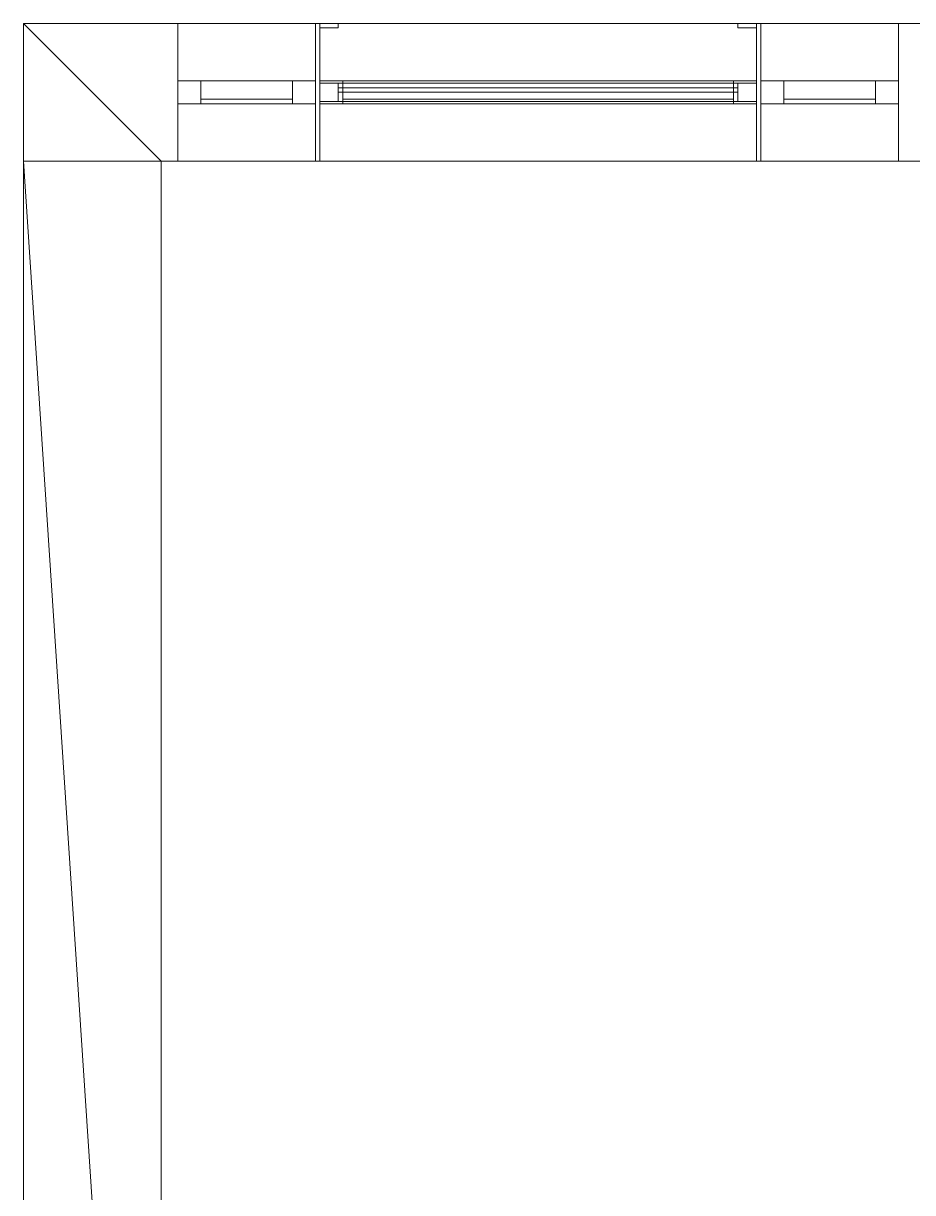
# Model space of a CAD drawing. Header units: millimetres. Extents: x -152400 to 152400, y -152400 to 152400.
# Drawn here: x -1639 to 296, y 4900 to 7445 of the extents above; entities that cross this region are included whole.
import ezdxf

# ---------------------------------------------------------------- set-up
doc = ezdxf.new("R2010")
doc.units = ezdxf.units.MM
for name, color, linetype, lineweight in [('A-DOOR', 31, 'Continuous', 15), ('A-FLOR', 192, 'Continuous', 15), ('A-GLAZ', 151, 'Continuous', 15), ('A-WALL', 113, 'Continuous', 15)]:
    doc.layers.add(name, color=color, linetype=linetype, lineweight=lineweight)

# ---------------------------------------------------------------- blocks, each defined once
blk = doc.blocks.new('door_3263 - door_3263-2050838-Cover Sheet View')
at = {"layer": 'A-DOOR', "lineweight": 18}
for p, q in [((-475, -140), (-435, -140)), ((-475, -150), (-475, -140)), ((-435, -150), (-475, -150)), ((-435, -140), (-435, -150)), ((-425, -150), (-435, -150)), ((435, -140), (475, -140)), ((435, -150), (435, -140)), ((475, -150), (435, -150)), ((475, -140), (475, -150))]:
    blk.add_line(p, q, dxfattribs=at)
mesh = blk.add_polyface(dxfattribs=at)
corners = [(-475, 20, 2100), (475, 20, 2100), (475, 20), (435, 20), (435, 20, 2060), (-435, 20, 2060), (-435, 20), (-475, 20)]
mesh.append_faces([[corners[k] for k in face] for face in [(4, 5, 0, 1)]], dxfattribs={"vtx1": -1, "vtx3": -1})
mesh.append_faces([[corners[k] for k in face] for face in [(2, 3, 4, 1)]], dxfattribs={"vtx2": -1})
mesh.append_faces([[corners[k] for k in face] for face in [(5, 6, 7, 0)]], dxfattribs={"vtx3": -1})
mesh = blk.add_polyface(dxfattribs=at)
corners = [(-475, -20), (-475, -20, 2100), (-475, 20, 2100), (-475, 20)]
mesh.append_faces([[corners[k] for k in face] for face in [(0, 1, 2, 3)]])
mesh = blk.add_polyface(dxfattribs=at)
corners = [(-435, -20), (-475, -20), (-475, 20), (-435, 20)]
mesh.append_faces([[corners[k] for k in face] for face in [(0, 1, 2, 3)]])
mesh = blk.add_polyface(dxfattribs=at)
corners = [(-475, -20, 2100), (475, -20, 2100), (475, 20, 2100), (-475, 20, 2100)]
mesh.append_faces([[corners[k] for k in face] for face in [(0, 1, 2, 3)]])
mesh = blk.add_polyface(dxfattribs=at)
corners = [(-435, -20, 2060), (-435, -20), (-435, 20), (-435, 20, 2060)]
mesh.append_faces([[corners[k] for k in face] for face in [(0, 1, 2, 3)]])
mesh = blk.add_polyface(dxfattribs=at)
corners = [(435, -20, 2060), (-435, -20, 2060), (-435, 20, 2060), (435, 20, 2060)]
mesh.append_faces([[corners[k] for k in face] for face in [(0, 1, 2, 3)]])
mesh = blk.add_polyface(dxfattribs=at)
corners = [(435, 0, 2060), (435, 0), (-435, 0), (-435, 0, 2060)]
mesh.append_faces([[corners[k] for k in face] for face in [(2, 3, 0, 1)]])
mesh = blk.add_polyface(dxfattribs=at)
corners = [(-435, -10, 2060), (435, -10, 2060), (435, 0, 2060), (-435, 0, 2060)]
mesh.append_faces([[corners[k] for k in face] for face in [(0, 1, 2, 3)]])
mesh = blk.add_polyface(dxfattribs=at)
corners = [(-435, -10), (-435, -10, 2060), (-435, 0, 2060), (-435, 0)]
mesh.append_faces([[corners[k] for k in face] for face in [(0, 1, 2, 3)]])
mesh = blk.add_polyface(dxfattribs=at)
corners = [(435, -10), (-435, -10), (-435, 0), (435, 0)]
mesh.append_faces([[corners[k] for k in face] for face in [(0, 1, 2, 3)]])
mesh = blk.add_polyface(dxfattribs=at)
corners = [(435, -20), (435, -20, 2060), (435, 20, 2060), (435, 20)]
mesh.append_faces([[corners[k] for k in face] for face in [(0, 1, 2, 3)]])
mesh = blk.add_polyface(dxfattribs=at)
corners = [(475, -20), (435, -20), (435, 20), (475, 20)]
mesh.append_faces([[corners[k] for k in face] for face in [(0, 1, 2, 3)]])
mesh = blk.add_polyface(dxfattribs=at)
corners = [(435, -10, 2060), (435, -10), (435, 0), (435, 0, 2060)]
mesh.append_faces([[corners[k] for k in face] for face in [(0, 1, 2, 3)]])
mesh = blk.add_polyface(dxfattribs=at)
corners = [(475, -20, 2100), (475, -20), (475, 20), (475, 20, 2100)]
mesh.append_faces([[corners[k] for k in face] for face in [(0, 1, 2, 3)]])
mesh = blk.add_polyface(dxfattribs=at)
corners = [(-475, -20, 2100), (-475, -20), (-435, -20), (-435, -20, 2060), (435, -20, 2060), (435, -20), (475, -20), (475, -20, 2100)]
mesh.append_faces([[corners[k] for k in face] for face in [(3, 0, 1, 2)]], dxfattribs={"vtx0": -1})
mesh.append_faces([[corners[k] for k in face] for face in [(0, 3, 4, 7)]], dxfattribs={"vtx0": -1, "vtx2": -1})
mesh.append_faces([[corners[k] for k in face] for face in [(6, 7, 4, 5)]], dxfattribs={"vtx1": -1})
mesh = blk.add_polyface(dxfattribs=at)
corners = [(435, -10, 2060), (-435, -10, 2060), (-435, -10), (435, -10)]
mesh.append_faces([[corners[k] for k in face] for face in [(3, 0, 1, 2)]])
blk = doc.blocks.new('window_218 - window_218-2050819-Cover Sheet View')
at = {"layer": 'A-GLAZ', "lineweight": 18}
mesh = blk.add_polyface(dxfattribs=at)
corners = [(-475, -25, 800), (-475, -25, 1200), (-475, 25, 1200), (-475, 25, 800)]
mesh.append_faces([[corners[k] for k in face] for face in [(0, 1, 2, 3)]])
mesh = blk.add_polyface(dxfattribs=at)
corners = [(475, -25, 800), (-475, -25, 800), (-475, 25, 800), (475, 25, 800)]
mesh.append_faces([[corners[k] for k in face] for face in [(0, 1, 2, 3)]])
mesh = blk.add_polyface(dxfattribs=at)
corners = [(-475, 25, 1200), (475, 25, 1200), (475, 25, 800), (-475, 25, 800), (-425, 25, 1150), (-425, 25, 850), (425, 25, 850), (425, 25, 1150)]
mesh.append_faces([[corners[k] for k in face] for face in [(3, 5, 6, 2), (2, 6, 7, 1)]], dxfattribs={"vtx0": -1, "vtx2": -1})
mesh.append_faces([[corners[k] for k in face] for face in [(4, 5, 3, 0), (7, 4, 0, 1)]], dxfattribs={"vtx1": -1, "vtx3": -1})
mesh = blk.add_polyface(dxfattribs=at)
corners = [(-475, -25, 1200), (475, -25, 1200), (475, 25, 1200), (-475, 25, 1200)]
mesh.append_faces([[corners[k] for k in face] for face in [(0, 1, 2, 3)]])
mesh = blk.add_polyface(dxfattribs=at)
corners = [(-425, -25, 850), (425, -25, 850), (425, 25, 850), (-425, 25, 850)]
mesh.append_faces([[corners[k] for k in face] for face in [(0, 1, 2, 3)]])
mesh = blk.add_polyface(dxfattribs=at)
corners = [(-425, -25, 1150), (-425, -25, 850), (-425, 25, 850), (-425, 25, 1150)]
mesh.append_faces([[corners[k] for k in face] for face in [(0, 1, 2, 3)]])
mesh = blk.add_polyface(dxfattribs=at)
corners = [(425, -25, 1150), (-425, -25, 1150), (-425, 25, 1150), (425, 25, 1150)]
mesh.append_faces([[corners[k] for k in face] for face in [(0, 1, 2, 3)]])
at = {"layer": 'A-GLAZ', "lineweight": 18, "transparency": 33554432}
mesh = blk.add_polyface(dxfattribs=at)
corners = [(-425, 25, 1150), (425, 25, 1150), (425, 25, 850), (-425, 25, 850)]
mesh.append_faces([[corners[k] for k in face] for face in [(3, 0, 1, 2)]])
mesh = blk.add_polyface(dxfattribs=at)
corners = [(-425, 25, 850), (425, 25, 850), (425, 15, 850), (-425, 15, 850)]
mesh.append_faces([[corners[k] for k in face] for face in [(0, 1, 2, 3)]])
mesh = blk.add_polyface(dxfattribs=at)
corners = [(-425, 25, 1150), (-425, 25, 850), (-425, 15, 850), (-425, 15, 1150)]
mesh.append_faces([[corners[k] for k in face] for face in [(0, 1, 2, 3)]])
mesh = blk.add_polyface(dxfattribs=at)
corners = [(425, 25, 1150), (-425, 25, 1150), (-425, 15, 1150), (425, 15, 1150)]
mesh.append_faces([[corners[k] for k in face] for face in [(0, 1, 2, 3)]])
mesh = blk.add_polyface(dxfattribs=at)
corners = [(-425, 15, 1150), (-425, 15, 850), (425, 15, 850), (425, 15, 1150)]
mesh.append_faces([[corners[k] for k in face] for face in [(2, 3, 0, 1)]])
at = {"layer": 'A-GLAZ', "lineweight": 18}
mesh = blk.add_polyface(dxfattribs=at)
corners = [(425, -25, 850), (425, -25, 1150), (425, 25, 1150), (425, 25, 850)]
mesh.append_faces([[corners[k] for k in face] for face in [(0, 1, 2, 3)]])
at = {"layer": 'A-GLAZ', "lineweight": 18, "transparency": 33554432}
mesh = blk.add_polyface(dxfattribs=at)
corners = [(425, 25, 850), (425, 25, 1150), (425, 15, 1150), (425, 15, 850)]
mesh.append_faces([[corners[k] for k in face] for face in [(0, 1, 2, 3)]])
at = {"layer": 'A-GLAZ', "lineweight": 18}
mesh = blk.add_polyface(dxfattribs=at)
corners = [(475, -25, 1200), (475, -25, 800), (475, 25, 800), (475, 25, 1200)]
mesh.append_faces([[corners[k] for k in face] for face in [(0, 1, 2, 3)]])
mesh = blk.add_polyface(dxfattribs=at)
corners = [(-475, -25, 1200), (-475, -25, 800), (475, -25, 800), (475, -25, 1200), (-425, -25, 1150), (425, -25, 1150), (425, -25, 850), (-425, -25, 850)]
mesh.append_faces([[corners[k] for k in face] for face in [(0, 4, 5, 3), (3, 5, 6, 2)]], dxfattribs={"vtx0": -1, "vtx2": -1})
mesh.append_faces([[corners[k] for k in face] for face in [(7, 4, 0, 1), (6, 7, 1, 2)]], dxfattribs={"vtx1": -1, "vtx3": -1})
blk = doc.blocks.new('window_218 - window_218-2050821-Cover Sheet View')
at = {"layer": 'A-GLAZ', "lineweight": 18}
mesh = blk.add_polyface(dxfattribs=at)
corners = [(-150, -25, 800), (-150, -25, 3300), (-150, 25, 3300), (-150, 25, 800)]
mesh.append_faces([[corners[k] for k in face] for face in [(0, 1, 2, 3)]])
mesh = blk.add_polyface(dxfattribs=at)
corners = [(150, -25, 800), (-150, -25, 800), (-150, 25, 800), (150, 25, 800)]
mesh.append_faces([[corners[k] for k in face] for face in [(0, 1, 2, 3)]])
mesh = blk.add_polyface(dxfattribs=at)
corners = [(-150, 25, 3300), (150, 25, 3300), (150, 25, 800), (-150, 25, 800), (-100, 25, 3250), (-100, 25, 850), (100, 25, 850), (100, 25, 3250)]
mesh.append_faces([[corners[k] for k in face] for face in [(3, 5, 6, 2), (5, 3, 0, 4)]], dxfattribs={"vtx0": -1, "vtx2": -1})
mesh.append_faces([[corners[k] for k in face] for face in [(1, 2, 6, 7), (7, 4, 0, 1)]], dxfattribs={"vtx1": -1, "vtx3": -1})
mesh = blk.add_polyface(dxfattribs=at)
corners = [(-150, -25, 3300), (150, -25, 3300), (150, 25, 3300), (-150, 25, 3300)]
mesh.append_faces([[corners[k] for k in face] for face in [(0, 1, 2, 3)]])
mesh = blk.add_polyface(dxfattribs=at)
corners = [(-100, -25, 850), (100, -25, 850), (100, 25, 850), (-100, 25, 850)]
mesh.append_faces([[corners[k] for k in face] for face in [(3, 0, 1, 2)]])
mesh = blk.add_polyface(dxfattribs=at)
corners = [(-100, -25, 3250), (-100, -25, 850), (-100, 25, 850), (-100, 25, 3250)]
mesh.append_faces([[corners[k] for k in face] for face in [(0, 1, 2, 3)]])
mesh = blk.add_polyface(dxfattribs=at)
corners = [(100, -25, 3250), (-100, -25, 3250), (-100, 25, 3250), (100, 25, 3250)]
mesh.append_faces([[corners[k] for k in face] for face in [(0, 1, 2, 3)]])
at = {"layer": 'A-GLAZ', "lineweight": 18, "transparency": 33554432}
mesh = blk.add_polyface(dxfattribs=at)
corners = [(-100, 25, 3250), (100, 25, 3250), (100, 25, 850), (-100, 25, 850)]
mesh.append_faces([[corners[k] for k in face] for face in [(3, 0, 1, 2)]])
mesh = blk.add_polyface(dxfattribs=at)
corners = [(-100, 25, 850), (100, 25, 850), (100, 15, 850), (-100, 15, 850)]
mesh.append_faces([[corners[k] for k in face] for face in [(0, 1, 2, 3)]])
mesh = blk.add_polyface(dxfattribs=at)
corners = [(-100, 25, 3250), (-100, 25, 850), (-100, 15, 850), (-100, 15, 3250)]
mesh.append_faces([[corners[k] for k in face] for face in [(0, 1, 2, 3)]])
mesh = blk.add_polyface(dxfattribs=at)
corners = [(100, 25, 3250), (-100, 25, 3250), (-100, 15, 3250), (100, 15, 3250)]
mesh.append_faces([[corners[k] for k in face] for face in [(0, 1, 2, 3)]])
mesh = blk.add_polyface(dxfattribs=at)
corners = [(-100, 15, 3250), (-100, 15, 850), (100, 15, 850), (100, 15, 3250)]
mesh.append_faces([[corners[k] for k in face] for face in [(2, 3, 0, 1)]])
at = {"layer": 'A-GLAZ', "lineweight": 18}
mesh = blk.add_polyface(dxfattribs=at)
corners = [(100, -25, 850), (100, -25, 3250), (100, 25, 3250), (100, 25, 850)]
mesh.append_faces([[corners[k] for k in face] for face in [(0, 1, 2, 3)]])
at = {"layer": 'A-GLAZ', "lineweight": 18, "transparency": 33554432}
mesh = blk.add_polyface(dxfattribs=at)
corners = [(100, 25, 850), (100, 25, 3250), (100, 15, 3250), (100, 15, 850)]
mesh.append_faces([[corners[k] for k in face] for face in [(0, 1, 2, 3)]])
at = {"layer": 'A-GLAZ', "lineweight": 18}
mesh = blk.add_polyface(dxfattribs=at)
corners = [(150, -25, 3300), (150, -25, 800), (150, 25, 800), (150, 25, 3300)]
mesh.append_faces([[corners[k] for k in face] for face in [(0, 1, 2, 3)]])
mesh = blk.add_polyface(dxfattribs=at)
corners = [(-150, -25, 3300), (-150, -25, 800), (150, -25, 800), (150, -25, 3300), (-100, -25, 3250), (100, -25, 3250), (100, -25, 850), (-100, -25, 850)]
mesh.append_faces([[corners[k] for k in face] for face in [(0, 4, 5, 3), (4, 0, 1, 7)]], dxfattribs={"vtx0": -1, "vtx2": -1})
mesh.append_faces([[corners[k] for k in face] for face in [(2, 3, 5, 6), (6, 7, 1, 2)]], dxfattribs={"vtx1": -1, "vtx3": -1})

msp = doc.modelspace()

# ---------------------------------------------------------------- block references
at = {"layer": 'A-DOOR', "lineweight": 18, "rotation": 180}
msp.add_blockref('door_3263 - door_3263-2050838-Cover Sheet View', (-518.68, 7295), dxfattribs=at)
at = {"layer": 'A-GLAZ', "lineweight": 18, "transparency": 33554432, "rotation": 180}
for name, p in [('window_218 - window_218-2050821-Cover Sheet View', (-1153.12, 7295, -800)), ('window_218 - window_218-2050819-Cover Sheet View', (-518.68, 7295, 1300)), ('window_218 - window_218-2050821-Cover Sheet View', (115.76, 7295, -800))]:
    msp.add_blockref(name, p, dxfattribs=at)

# ---------------------------------------------------------------- meshes
at = {"layer": 'A-FLOR', "lineweight": 18}
mesh = msp.add_polyface(dxfattribs=at)
corners = [(-1339, 7145), (327, 7145), (327, 2604), (-1339, 2604)]
mesh.append_faces([[corners[k] for k in face] for face in [(2, 3, 0, 1)]])
mesh = msp.add_polyface(dxfattribs=at)
corners = [(-1339, 7145, 1), (-1339, 2604, 1), (327, 2604, 1), (327, 7145, 1)]
mesh.append_faces([[corners[k] for k in face] for face in [(1, 2, 3, 0)]])
mesh = msp.add_polyface(dxfattribs=at)
corners = [(327, 7145), (-1339, 7145), (-1339, 7145, 1), (327, 7145, 1)]
mesh.append_faces([[corners[k] for k in face] for face in [(0, 1, 2, 3)]])
mesh = msp.add_polyface(dxfattribs=at)
corners = [(-1339, 7145), (-1339, 2604), (-1339, 2604, 1), (-1339, 7145, 1)]
mesh.append_faces([[corners[k] for k in face] for face in [(0, 1, 2, 3)]])
at = {"layer": 'A-WALL', "lineweight": 18}
mesh = msp.add_polyface(dxfattribs=at)
corners = [(-1639, 7445, 2580), (327, 7445, 2580), (327, 7445), (265.76, 7445), (265.76, 7445, 2500), (-34.24, 7445, 2500), (-34.24, 7445), (-43.68, 7445), (-43.68, 7445, 2500), (-993.68, 7445, 2500), (-993.68, 7445), (-1003.12, 7445), (-1003.12, 7445, 2500), (-1303.12, 7445, 2500), (-1303.12, 7445), (-1639, 7445)]
mesh.append_faces([[corners[k] for k in face] for face in [(0, 9, 12, 13)]], dxfattribs={"vtx0": -1, "vtx1": -1, "vtx3": -1})
mesh.append_faces([[corners[k] for k in face] for face in [(1, 8, 9, 0)]], dxfattribs={"vtx0": -1, "vtx2": -1})
mesh.append_faces([[corners[k] for k in face] for face in [(1, 4, 5, 8)]], dxfattribs={"vtx0": -1, "vtx2": -1, "vtx3": -1})
mesh.append_faces([[corners[k] for k in face] for face in [(2, 3, 4, 1), (6, 7, 8, 5)]], dxfattribs={"vtx2": -1})
mesh.append_faces([[corners[k] for k in face] for face in [(9, 10, 11, 12), (13, 14, 15, 0)]], dxfattribs={"vtx3": -1})
mesh = msp.add_polyface(dxfattribs=at)
corners = [(-1639, 7145), (-1639, 7445), (-1303.12, 7445), (-1303.12, 7145), (-1339, 7145), (327, 7445), (327, 7145), (265.76, 7145), (265.76, 7445), (-1003.12, 7145), (-1003.12, 7445), (-993.68, 7445), (-993.68, 7145), (-34.24, 7445), (-34.24, 7145), (-43.68, 7145), (-43.68, 7445)]
mesh.append_faces([[corners[k] for k in face] for face in [(6, 7, 8, 5), (11, 12, 9, 10), (14, 15, 16, 13)]])
mesh.append_faces([[corners[k] for k in face] for face in [(4, 0, 1), (2, 3, 4, 1)]], dxfattribs={"vtx2": -1})
mesh = msp.add_polyface(dxfattribs=at)
corners = [(-1639, 7145, 2580), (-1339, 7145, 2580), (327, 7145, 2580), (327, 7445, 2580), (-1639, 7445, 2580)]
mesh.append_faces([[corners[k] for k in face] for face in [(1, 4, 0)]], dxfattribs={"vtx0": -1})
mesh.append_faces([[corners[k] for k in face] for face in [(3, 4, 1, 2)]], dxfattribs={"vtx1": -1})
mesh = msp.add_polyface(dxfattribs=at)
corners = [(-1639, 7145), (-1639, 7145, 2580), (-1639, 7445, 2580), (-1639, 7445)]
mesh.append_faces([[corners[k] for k in face] for face in [(2, 3, 0, 1)]])
mesh = msp.add_polyface(dxfattribs=at)
corners = [(-1003.12, 7445, 2500), (-1003.12, 7145, 2500), (-1303.12, 7145, 2500), (-1303.12, 7445, 2500)]
mesh.append_faces([[corners[k] for k in face] for face in [(1, 2, 3, 0)]])
mesh = msp.add_polyface(dxfattribs=at)
corners = [(-1303.12, 7445, 2500), (-1303.12, 7145, 2500), (-1303.12, 7145), (-1303.12, 7445)]
mesh.append_faces([[corners[k] for k in face] for face in [(0, 1, 2, 3)]])
mesh = msp.add_polyface(dxfattribs=at)
corners = [(-1003.12, 7145, 2500), (-1003.12, 7445, 2500), (-1003.12, 7445), (-1003.12, 7145)]
mesh.append_faces([[corners[k] for k in face] for face in [(2, 3, 0, 1)]])
mesh = msp.add_polyface(dxfattribs=at)
corners = [(-43.68, 7445, 2500), (-43.68, 7145, 2500), (-993.68, 7145, 2500), (-993.68, 7445, 2500)]
mesh.append_faces([[corners[k] for k in face] for face in [(0, 1, 2, 3)]])
mesh = msp.add_polyface(dxfattribs=at)
corners = [(-993.68, 7145), (-993.68, 7445), (-993.68, 7445, 2500), (-993.68, 7145, 2500)]
mesh.append_faces([[corners[k] for k in face] for face in [(0, 1, 2, 3)]])
mesh = msp.add_polyface(dxfattribs=at)
corners = [(-43.68, 7145, 2500), (-43.68, 7445, 2500), (-43.68, 7445), (-43.68, 7145)]
mesh.append_faces([[corners[k] for k in face] for face in [(0, 1, 2, 3)]])
mesh = msp.add_polyface(dxfattribs=at)
corners = [(265.76, 7445, 2500), (265.76, 7145, 2500), (-34.24, 7145, 2500), (-34.24, 7445, 2500)]
mesh.append_faces([[corners[k] for k in face] for face in [(1, 2, 3, 0)]])
mesh = msp.add_polyface(dxfattribs=at)
corners = [(-34.24, 7445, 2500), (-34.24, 7145, 2500), (-34.24, 7145), (-34.24, 7445)]
mesh.append_faces([[corners[k] for k in face] for face in [(0, 1, 2, 3)]])
mesh = msp.add_polyface(dxfattribs=at)
corners = [(265.76, 7145, 2500), (265.76, 7445, 2500), (265.76, 7445), (265.76, 7145)]
mesh.append_faces([[corners[k] for k in face] for face in [(2, 3, 0, 1)]])
mesh = msp.add_polyface(dxfattribs=at)
corners = [(327, 7145, 2580), (-1339, 7145, 2580), (-1639, 7145, 2580), (-1639, 7145), (-1339, 7145), (-1303.12, 7145), (-1303.12, 7145, 2500), (-1003.12, 7145, 2500), (-1003.12, 7145), (-993.68, 7145), (-993.68, 7145, 2500), (-43.68, 7145, 2500), (-43.68, 7145), (-34.24, 7145), (-34.24, 7145, 2500), (265.76, 7145, 2500), (265.76, 7145), (327, 7145)]
mesh.append_faces([[corners[k] for k in face] for face in [(6, 3, 4, 5)]], dxfattribs={"vtx0": -1})
mesh.append_faces([[corners[k] for k in face] for face in [(11, 0, 1, 10)]], dxfattribs={"vtx0": -1, "vtx2": -1})
mesh.append_faces([[corners[k] for k in face] for face in [(1, 6, 7, 10)]], dxfattribs={"vtx0": -1, "vtx2": -1, "vtx3": -1})
mesh.append_faces([[corners[k] for k in face] for face in [(6, 1, 2, 3)]], dxfattribs={"vtx0": -1, "vtx3": -1})
mesh.append_faces([[corners[k] for k in face] for face in [(14, 15, 0, 11)]], dxfattribs={"vtx1": -1, "vtx2": -1, "vtx3": -1})
mesh.append_faces([[corners[k] for k in face] for face in [(8, 9, 10, 7)]], dxfattribs={"vtx2": -1})
mesh.append_faces([[corners[k] for k in face] for face in [(11, 12, 13, 14), (15, 16, 17, 0)]], dxfattribs={"vtx3": -1})
mesh = msp.add_polyface(dxfattribs=at)
corners = [(-1639, 2454), (-1639, 2454, 2580), (-1639, 7145, 2580), (-1639, 7145)]
mesh.append_faces([[corners[k] for k in face] for face in [(2, 3, 0, 1)]])
mesh = msp.add_polyface(dxfattribs=at)
corners = [(-1339, 7145), (-1339, 2604), (-1339, 2454), (-1639, 2454), (-1639, 7145)]
mesh.append_faces([[corners[k] for k in face] for face in [(1, 4, 0)]], dxfattribs={"vtx0": -1})
mesh.append_faces([[corners[k] for k in face] for face in [(3, 4, 1, 2)]], dxfattribs={"vtx1": -1})
mesh = msp.add_polyface(dxfattribs=at)
corners = [(-1339, 2454, 2580), (-1339, 2604, 2580), (-1339, 7145, 2580), (-1639, 7145, 2580), (-1639, 2454, 2580)]
mesh.append_faces([[corners[k] for k in face] for face in [(1, 4, 0)]], dxfattribs={"vtx0": -1})
mesh.append_faces([[corners[k] for k in face] for face in [(3, 4, 1, 2)]], dxfattribs={"vtx1": -1})
mesh = msp.add_polyface(dxfattribs=at)
corners = [(-1339, 7145, 2580), (-1339, 7145), (-1639, 7145), (-1639, 7145, 2580)]
mesh.append_faces([[corners[k] for k in face] for face in [(1, 2, 3, 0)]])
mesh = msp.add_polyface(dxfattribs=at)
corners = [(-1339, 2454), (-1339, 2604), (-1339, 7145), (-1339, 7145, 2580), (-1339, 2604, 2580), (-1339, 2454, 2580)]
mesh.append_faces([[corners[k] for k in face] for face in [(4, 5, 0, 1), (1, 2, 3, 4)]], dxfattribs={"vtx3": -1})

doc.saveas('drawing.dxf')
